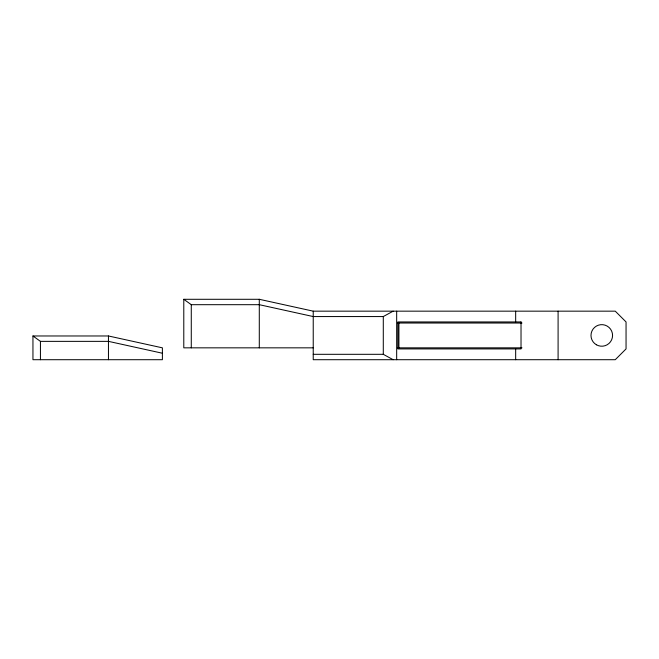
<?xml version="1.0" encoding="UTF-8"?>
<svg xmlns="http://www.w3.org/2000/svg" width="659" height="659" viewBox="0 0 659 659"><rect width="100%" height="100%" fill="white"/><g stroke="black" fill="none" stroke-linecap="round" stroke-linejoin="round"><path stroke-width="0.99" d="M313.231 347.837L183.787 347.837L183.787 299.293L191.275 304.689L259.292 304.689L313.231 316.559L383.291 316.559L393.151 311.163M183.787 299.293L259.292 299.293L313.231 311.163L615.267 311.163L626.05 321.946L626.05 348.916L615.267 359.707L313.231 359.707L313.231 311.163M397.369 323.025L521.994 323.025M32.95 335.975L108.455 335.975L162.394 347.837L162.394 359.707L32.95 359.707L32.95 335.975L40.438 341.362L108.455 341.362L162.394 353.232M397.369 347.837L521.994 347.837M313.231 354.311L383.291 354.311L393.151 359.707M558.091 311.163L558.091 359.707M515.668 311.163L515.668 321.946M515.668 348.916L515.668 359.707M398.917 323.025L398.917 347.837M396.669 311.163L396.669 359.707M383.291 316.559L383.291 354.311M259.292 299.293L259.292 347.837M191.275 304.689L191.275 347.837M108.455 335.975L108.455 359.707M40.438 341.362L40.438 359.707M521.022 321.946L397.871 321.946L397.871 348.916L521.022 348.916L521.022 321.946M596.387 344.772A10.783 10.783 0 0 0 612.565 335.431A10.783 10.783 0 0 0 596.387 326.09A10.783 10.783 0 0 0 596.387 344.772"/></g></svg>
